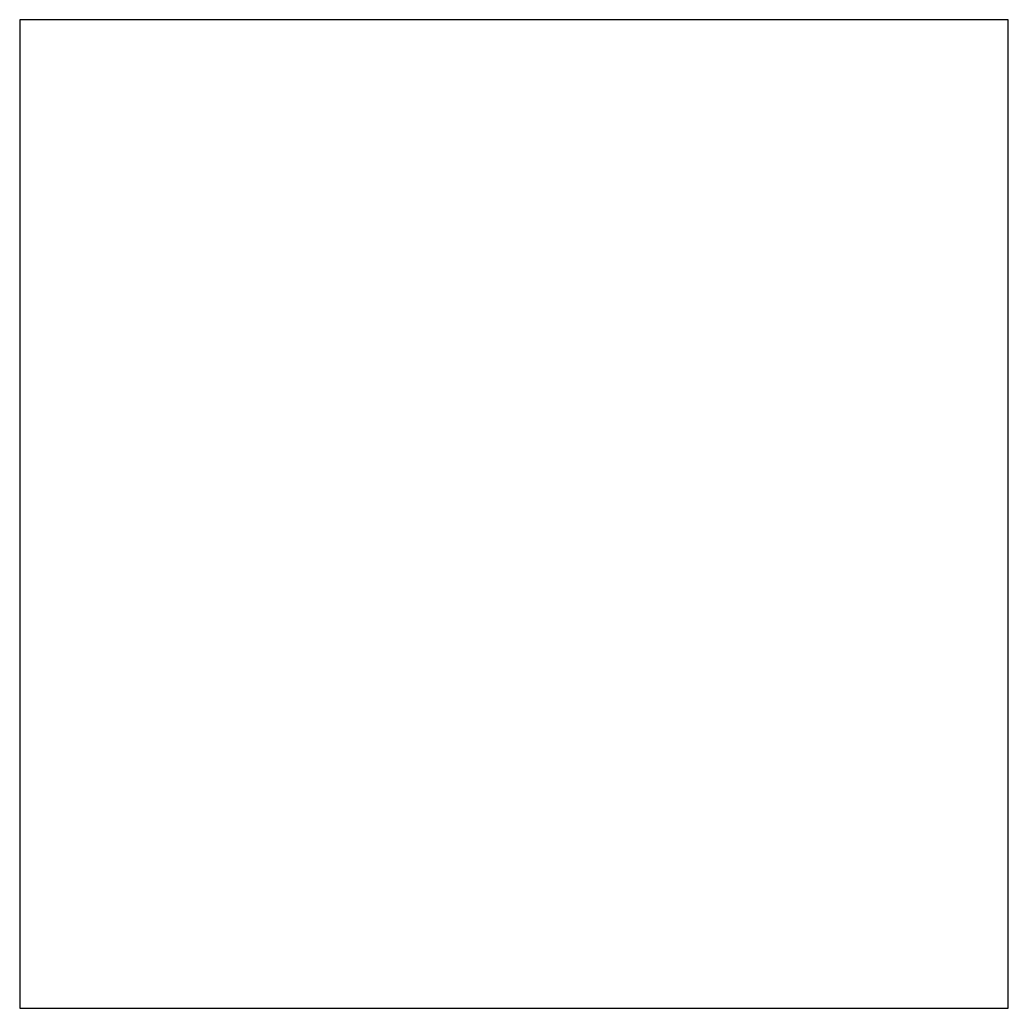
# Model space of a CAD drawing. Header units: millimetres. Extents: x 10 to 50, y 10 to 50.
import ezdxf

# ---------------------------------------------------------------- set-up
doc = ezdxf.new("R2010")
doc.units = ezdxf.units.MM

msp = doc.modelspace()

# ---------------------------------------------------------------- linework, layer by layer
at = {"layer": 'CORTE'}
for p, q in [((50, 50), (10, 50)), ((10, 10), (50, 10))]:
    msp.add_line(p, q, dxfattribs=at)
at = {"layer": 'CORTE', "extrusion": (0, 0, -1)}
for p, q in [((10, 50), (10, 10)), ((50, 10), (50, 50))]:
    msp.add_line(p, q, dxfattribs=at)

doc.saveas('drawing.dxf')
